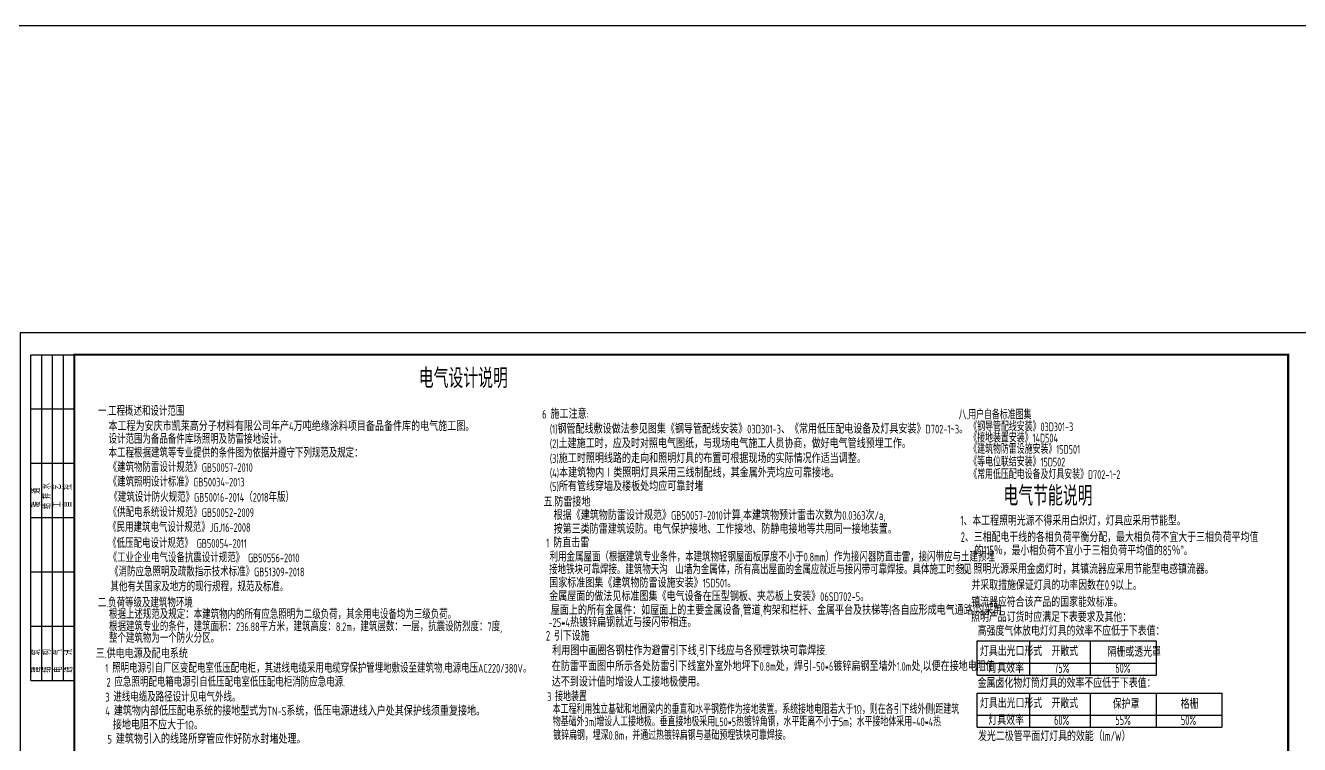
# Model space of a CAD drawing. Extents: x 4981409 to 5298492, y -444687 to -298607.
# Drawn here: x 5039080 to 5097755, y -331729 to -298607 of the extents above; entities that cross this region are included whole.
import ezdxf

# ---------------------------------------------------------------- set-up
doc = ezdxf.new("R2010")
doc.units = 0
doc.header["$LTSCALE"] = 1000
doc.header["$MEASUREMENT"] = 0
doc.layers.get('0').update_dxf_attribs({"linetype": 'CONTINUOUS'})
doc.layers.add('PUB_TITLE', color=4, linetype='CONTINUOUS')
doc.layers.add('电气', color=3, linetype='CONTINUOUS')
doc.styles.add('_TEL_DIM', font='sceie.shx', dxfattribs={"width": 0.8, "height": 3.5, "bigfont": 'sceic.shx'})
doc.styles.add('SCEI', font='sceie.shx', dxfattribs={"width": 0.75, "bigfont": 'sceic.shx'})
doc.styles.add('sceie', font='sceie.shx', dxfattribs={"width": 0.7, "bigfont": 'sceic.shx'})
doc.styles.get("Standard").update_dxf_attribs({"font": 'GBENOR', "bigfont": 'GBCBIG'})

# ---------------------------------------------------------------- blocks, each defined once
blk = doc.blocks.new('$titleblk$00000095')
for p, q in [((-150, 20), (-150, 0)), ((-150, 20), (0, 20)), ((-125, 20), (-125, 0)), ((-100, 20), (-100, 0)), ((-75, 20), (-75, 0)), ((-75, 20), (-75, 0)), ((-50, 20), (-50, 0)), ((-25, 20), (-25, 0)), ((0, 20), (0, 0)), ((-150, 15), (-75, 15)), ((-75, 15), (0, 15)), ((-150, 10), (-75, 10)), ((-75, 10), (0, 10)), ((-150, 5), (-75, 5)), ((-75, 5), (0, 5))]:
    blk.add_line(p, q)
at = {"width": 0.8}
for s, p in [('建   筑', (-146.45, 15.65)), ('暖  通', (-70.35, 15.73)), ('结   构', (-146.45, 10.91)), ('给 排 水', (-71.03, 10.9)), ('电   气', (-146.45, 5.65)), ('工   艺', (-70.35, 6.13)), ('通   讯', (-146.45, 0.88)), ('自   控', (-70.35, 1.24))]:
    blk.add_text(s, height=3.509, dxfattribs=at).set_placement(p)

msp = doc.modelspace()

# ---------------------------------------------------------------- linework, layer by layer
at = {"color": 1}
msp.add_lwpolyline([(4981409.4, -298607.2), (5298491.9, -298607.2), (5298491.9, -444686.7), (4981409.4, -444686.7)], close=True, dxfattribs=at)
at = {"layer": 'PUB_TITLE'}
msp.add_lwpolyline([(5038830.3, -354772.7), (5098230.3, -354772.7), (5098230.3, -312772.7), (5038830.3, -312772.7)], close=True, dxfattribs=at)
at = {"layer": 'PUB_TITLE', "const_width": 100}
msp.add_lwpolyline([(5041330.3, -353772.7), (5097230.3, -353772.7), (5097230.3, -313772.7), (5041330.3, -313772.7)], close=True, dxfattribs=at)
at = {"layer": '电气'}
for p, q in [((5082914.1, -326959.4), (5091149.8, -326959.4)), ((5082914.1, -328536.5), (5082914.1, -326959.4)), ((5085336.7, -328536.5), (5085336.7, -326959.4)), ((5088128.5, -328536.5), (5088128.5, -326959.4)), ((5091149.8, -326959.4), (5091149.8, -328536.5)), ((5082914.1, -327979.3), (5091149.8, -327979.3)), ((5082914.1, -328536.5), (5091149.8, -328536.5)), ((5082914.1, -329359.3), (5094171.1, -329359.3)), ((5082914.1, -330936.4), (5082914.1, -329359.3)), ((5085330.4, -330936.4), (5085330.4, -329359.3)), ((5088128.5, -330936.4), (5088128.5, -329359.3)), ((5091149.8, -329359.3), (5091149.8, -330936.4)), ((5094171.1, -329359.3), (5094171.1, -330936.4)), ((5082914.1, -330379.2), (5094171.1, -330379.2)), ((5082914.1, -330936.4), (5094171.1, -330936.4))]:
    msp.add_line(p, q, dxfattribs=at)

# ---------------------------------------------------------------- block references
at = {"layer": 'PUB_TITLE', "xscale": 100, "yscale": 100, "zscale": 100, "rotation": 90}
msp.add_blockref('$titleblk$00000095', (5041330.3, -313772.7), dxfattribs=at)

# ---------------------------------------------------------------- texts
at = {"layer": '电气'}
for s, height, style, width, p in [('电气设计说明', 900, 'SCEI', 0.8, (5057191.4, -315307.2)), ('一.工程概述和设计范围', 400, 'SCEI', 0.75, (5042413.2, -316581.7)), ('本工程为安庆市凯莱高分子材料有限公司年产4万吨绝缘涂料项目备品备件库的电气施工图。', 400, '_TEL_DIM', 0.8, (5042900.3, -317279.8)), ('6 施工注意:', 400, 'sceie', 0.8, (5062875.9, -316712.5)), ('八.用户自备标准图集', 400.5, 'sceie', 0.7, (5082050.2, -316749.2)), ('设计范围为备品备件库场照明及防雷接地设计。', 400, 'SCEI', 0.75, (5042908, -317870.3)), ('(1)钢管配线敷设做法参见图集《钢导管配线安装》03D301-3、《常用低压配电设备及灯具安装》D702-1~3。', 400, 'SCEI', 0.8, (5063231.1, -317402.2)), ('《钢导管配线安装》03D301-3', 400.5, 'sceie', 0.7, (5082545.7, -317295.3)), ('《接地装置安装》14D504', 400.5, 'sceie', 0.7, (5082545.7, -317811.2)), ('(2)土建施工时，应及时对照电气图纸，与现场电气施工人员协商，做好电气管线预埋工作。', 400, 'SCEI', 0.8, (5063231.1, -318073.3)), ('《建筑物防雷设施安装》15D501', 400.5, 'sceie', 0.7, (5082545.7, -318332.8)), ('本工程根据建筑等专业提供的条件图为依据并遵守下列规范及规定：', 400, 'SCEI', 0.75, (5042908, -318506.4)), ('(3)施工时照明线路的走向和照明灯具的布置可根据现场的实际情况作适当调整。', 400, 'sceie', 0.8, (5063231.1, -318758.9)), ('《等电位联结安装》15D502', 400.5, 'sceie', 0.7, (5082545.7, -318918.1)), ('《建筑物防雷设计规范》GB50057-2010', 400, 'SCEI', 0.75, (5042908, -319168.9)), ('(4)本建筑物内Ⅰ类照明灯具采用三线制配线，其金属外壳均应可靠接地。', 400, 'sceie', 0.8, (5063231.1, -319422.2)), ('《常用低压配电设备及灯具安装》D702-1~2', 400.5, 'sceie', 0.7, (5082545.7, -319494.1)), ('《建筑照明设计标准》GB50034-2013', 400, 'SCEI', 0.75, (5042908, -319843.1)), ('(5)所有管线穿墙及楼板处均应可靠封堵', 400, 'sceie', 0.8, (5063231.1, -320047.1)), ('《建筑设计防火规范》GB50016-2014（2018年版）', 400, 'SCEI', 0.75, (5042944.6, -320543.8)), ('五.防雷接地', 400, 'SCEI', 0.8, (5062935.9, -320764.8)), ('《供配电系统设计规范》GB50052-2009', 400, 'SCEI', 0.75, (5042908, -321244.6)), ('根据《建筑物防雷设计规范》GB50057-2010计算,本建筑物预计雷击次数为0.0363次/a,', 400, 'SCEI', 0.8, (5063403.9, -321379.4)), ('《民用建筑电气设计规范》JGJ16-2008', 400, 'SCEI', 0.75, (5042885.6, -321932.4)), ('1、本工程照明光源不得采用白炽灯，灯具应采用节能型。', 450, 'sceie', 0.7, (5082139.1, -321640.6)), ('按第三类防雷建筑设防。电气保护接地、工作接地、防静电接地等共用同一接地装置。', 400, 'SCEI', 0.8, (5063402.9, -322014)), ('2、三相配电干线的各相负荷平衡分配，最大相负荷不宜大于三相负荷平均值', 450, 'sceie', 0.7, (5082155.6, -322400.1)), ('《低压配电设计规范》 GB50054-2011', 400, 'SCEI', 0.75, (5042885.6, -322667.4)), ('1 防直击雷', 400, 'SCEI', 0.8, (5063061.8, -322645.7)), ('的115％，最小相负荷不宜小于三相负荷平均值的85％”。', 450, 'sceie', 0.7, (5082786.4, -323014.7)), ('《工业企业电气设备抗震设计规范》 GB50556-2010', 400, 'SCEI', 0.75, (5042911.4, -323332.1)), ('利用金属屋面（根据建筑专业条件，本建筑物轻钢屋面板厚度不小于0.8mm）作为接闪器防直击雷，接闪带应与土建预埋', 400, 'SCEI', 0.75, (5063220.6, -323296.3)), ('《消防应急照明及疏散指示技术标准》GB51309-2018', 400, 'SCEI', 0.75, (5042978.2, -323980.7)), ('接地铁块可靠焊接。建筑物天沟  山墙为金属体，所有高出屋面的金属应就近与接闪带可靠焊接。具体施工时参见', 400, 'SCEI', 0.75, (5063198.1, -323878.3)), ('3、照明光源采用金卤灯时，其镇流器应采用节能型电感镇流器。', 450, 'sceie', 0.7, (5082134.5, -323866)), ('其他有关国家及地方的现行规程，规范及标准。', 400, 'SCEI', 0.75, (5042994.7, -324669.7)), ('国家标准图集《建筑物防雷设施安装》15D501。', 400, 'SCEI', 0.8, (5063198.1, -324496)), ('并采取措施保证灯具的功率因数在0.9以上。', 450, 'sceie', 0.7, (5082648.4, -324611.8)), ('二.负荷等级及建筑物环境', 400, 'SCEI', 0.75, (5042413.2, -325410.2)), ('金属屋面的做法见标准图集《电气设备在压型钢板、夹芯板上安装》06SD702-5。', 400, 'SCEI', 0.8, (5063198.1, -325117.8)), ('镇流器应符合该产品的国家能效标准。', 450, 'sceie', 0.7, (5082638.5, -325388.9)), ('根据上述规范及规定：本建筑物内的所有应急照明为二级负荷，其余用电设备均为三级负荷。', 400, 'SCEI', 0.75, (5042926.2, -325940.4)), ('屋面上的所有金属件：如屋面上的主要金属设备,管道,构架和栏杆、金属平台及扶梯等(各自应形成电气通路)均采用', 400, 'SCEI', 0.8, (5063274.7, -325751.3)), ('照明产品订货时应满足下表要求及其他：', 450, 'sceie', 0.7, (5082628.6, -326082)), ('根据建筑专业的条件，建筑面积：236.88平方米，建筑高度：8.2m，建筑层数：一层，抗震设防烈度：7度,', 400, 'SCEI', 0.75, (5042926.2, -326505.1)), ('-25*4热镀锌扁钢就近与接闪带相连。', 400, 'SCEI', 0.8, (5063164.7, -326308.9)), ('高强度气体放电灯灯具的效率不应低于下表值：', 450, 'sceie', 0.7, (5082933, -326717.2)), ('整个建筑物为一个防火分区。', 400, 'SCEI', 0.75, (5042926.2, -327037.7)), ('2 引下设施', 450, 'sceie', 0.7, (5063050.2, -326942.7)), ('三.供电电源及配电系统', 400, 'SCEI', 0.8, (5042316.5, -327753.3)), ('利用图中画圈各钢柱作为避雷引下线,引下线应与各预埋铁块可靠焊接.', 400, 'SCEI', 0.8, (5063336.2, -327610.7)), ('灯具出光口形式', 450, 'sceie', 0.7, (5083039.2, -327651)), ('开敞式', 450, 'sceie', 0.7, (5086332.7, -327651)), ('隔栅或透光罩', 450, 'sceie', 0.7, (5088915.7, -327680.9)), ('1 照明电源引自厂区变配电室低压配电柜，其进线电缆采用电缆穿保护管埋地敷设至建筑物.电源电压AC220/380V。', 400, 'SCEI', 0.75, (5042756.4, -328418)), ('在防雷平面图中所示各处防雷引下线室外室外地坪下0.8m处，焊引-50*6镀锌扁钢至墙外1.0m处,以便在接地电阻值', 400, 'SCEI', 0.8, (5063318.5, -328335.3)), ('灯具效率', 450, 'sceie', 0.7, (5083425.9, -328427.1)), ('75%', 450, 'sceie', 0.7, (5086452.2, -328427.1)), ('60%', 450, 'sceie', 0.7, (5089272.1, -328427.1)), ('达不到设计值时增设人工接地极使用。', 400, 'SCEI', 0.8, (5063319.3, -329055.9)), ('金属卤化物灯筒灯具的效率不应低于下表值：', 450, 'sceie', 0.7, (5082933, -329117.1)), ('3 进线电缆及路径设计见电气外线。', 400, 'SCEI', 0.75, (5042756.4, -329749.1)), ('3 接地装置', 400.5, 'sceie', 0.7, (5063109.7, -329728.2)), ('灯具出光口形式', 450, 'sceie', 0.7, (5083039.2, -330050.9)), ('开敞式', 450, 'sceie', 0.7, (5086332.7, -330050.9)), ('保护罩', 450, 'sceie', 0.7, (5089154.5, -330080.7)), ('格栅', 450, 'sceie', 0.7, (5092283, -330080.7)), ('4 建筑物内部低压配电系统的接地型式为TN-S系统，低压电源进线入户处其保护线须重复接地。', 400, 'SCEI', 0.8, (5042756.4, -330393.1)), ('本工程利用独立基础和地圈梁内的垂直和水平钢筋作为接地装置。系统接地电阻若大于1Ω，则在各引下线外侧(距建筑', 400.5, 'sceie', 0.7, (5063362.8, -330312.4)), ('灯具效率', 450, 'sceie', 0.7, (5083425.9, -330827)), ('接地电阻不应大于1Ω。', 400, 'SCEI', 0.8, (5043106.1, -331033.8)), ('物基础外3m)增设人工接地极。垂直接地极采用L50*5热镀锌角钢，水平距离不小于5m；水平接地体采用-40*4热', 400.5, 'sceie', 0.7, (5063366.2, -330885.4)), ('60%%%', 450, 'sceie', 0.7, (5086452.2, -330827)), ('55%%%', 450, 'sceie', 0.7, (5089272.1, -330827)), ('50%%%', 450, 'sceie', 0.7, (5092293.3, -330827)), ('5 建筑物引入的线路所穿管应作好防水封堵处理。', 400, 'SCEI', 0.8, (5042858.6, -331685.2)), ('镀锌扁钢，埋深0.8m，并通过热镀锌扁钢与基础预埋铁块可靠焊接。', 400.5, 'sceie', 0.7, (5063383.9, -331511.8)), ('发光二极管平面灯灯具的效能（lm/W）', 450, 'sceie', 0.7, (5082952, -331565.8))]:
    msp.add_text(s, height=height, dxfattribs=dict(at, style=style, width=width)).set_placement(p)
at = {"layer": '电气', "color": 2, "style": 'SCEI', "width": 0.8}
msp.add_text('电气节能说明', height=900, dxfattribs=at).set_placement((5084119.2, -320726))
at = {"layer": '电气', "color": 1, "style": 'SCEI', "width": 0.75}
msp.add_text('2 应急照明配电箱电源引自低压配电室低压配电柜消防应急电源.', height=400, dxfattribs=at).set_placement((5042812.2, -329060.5))

doc.saveas('drawing.dxf')
